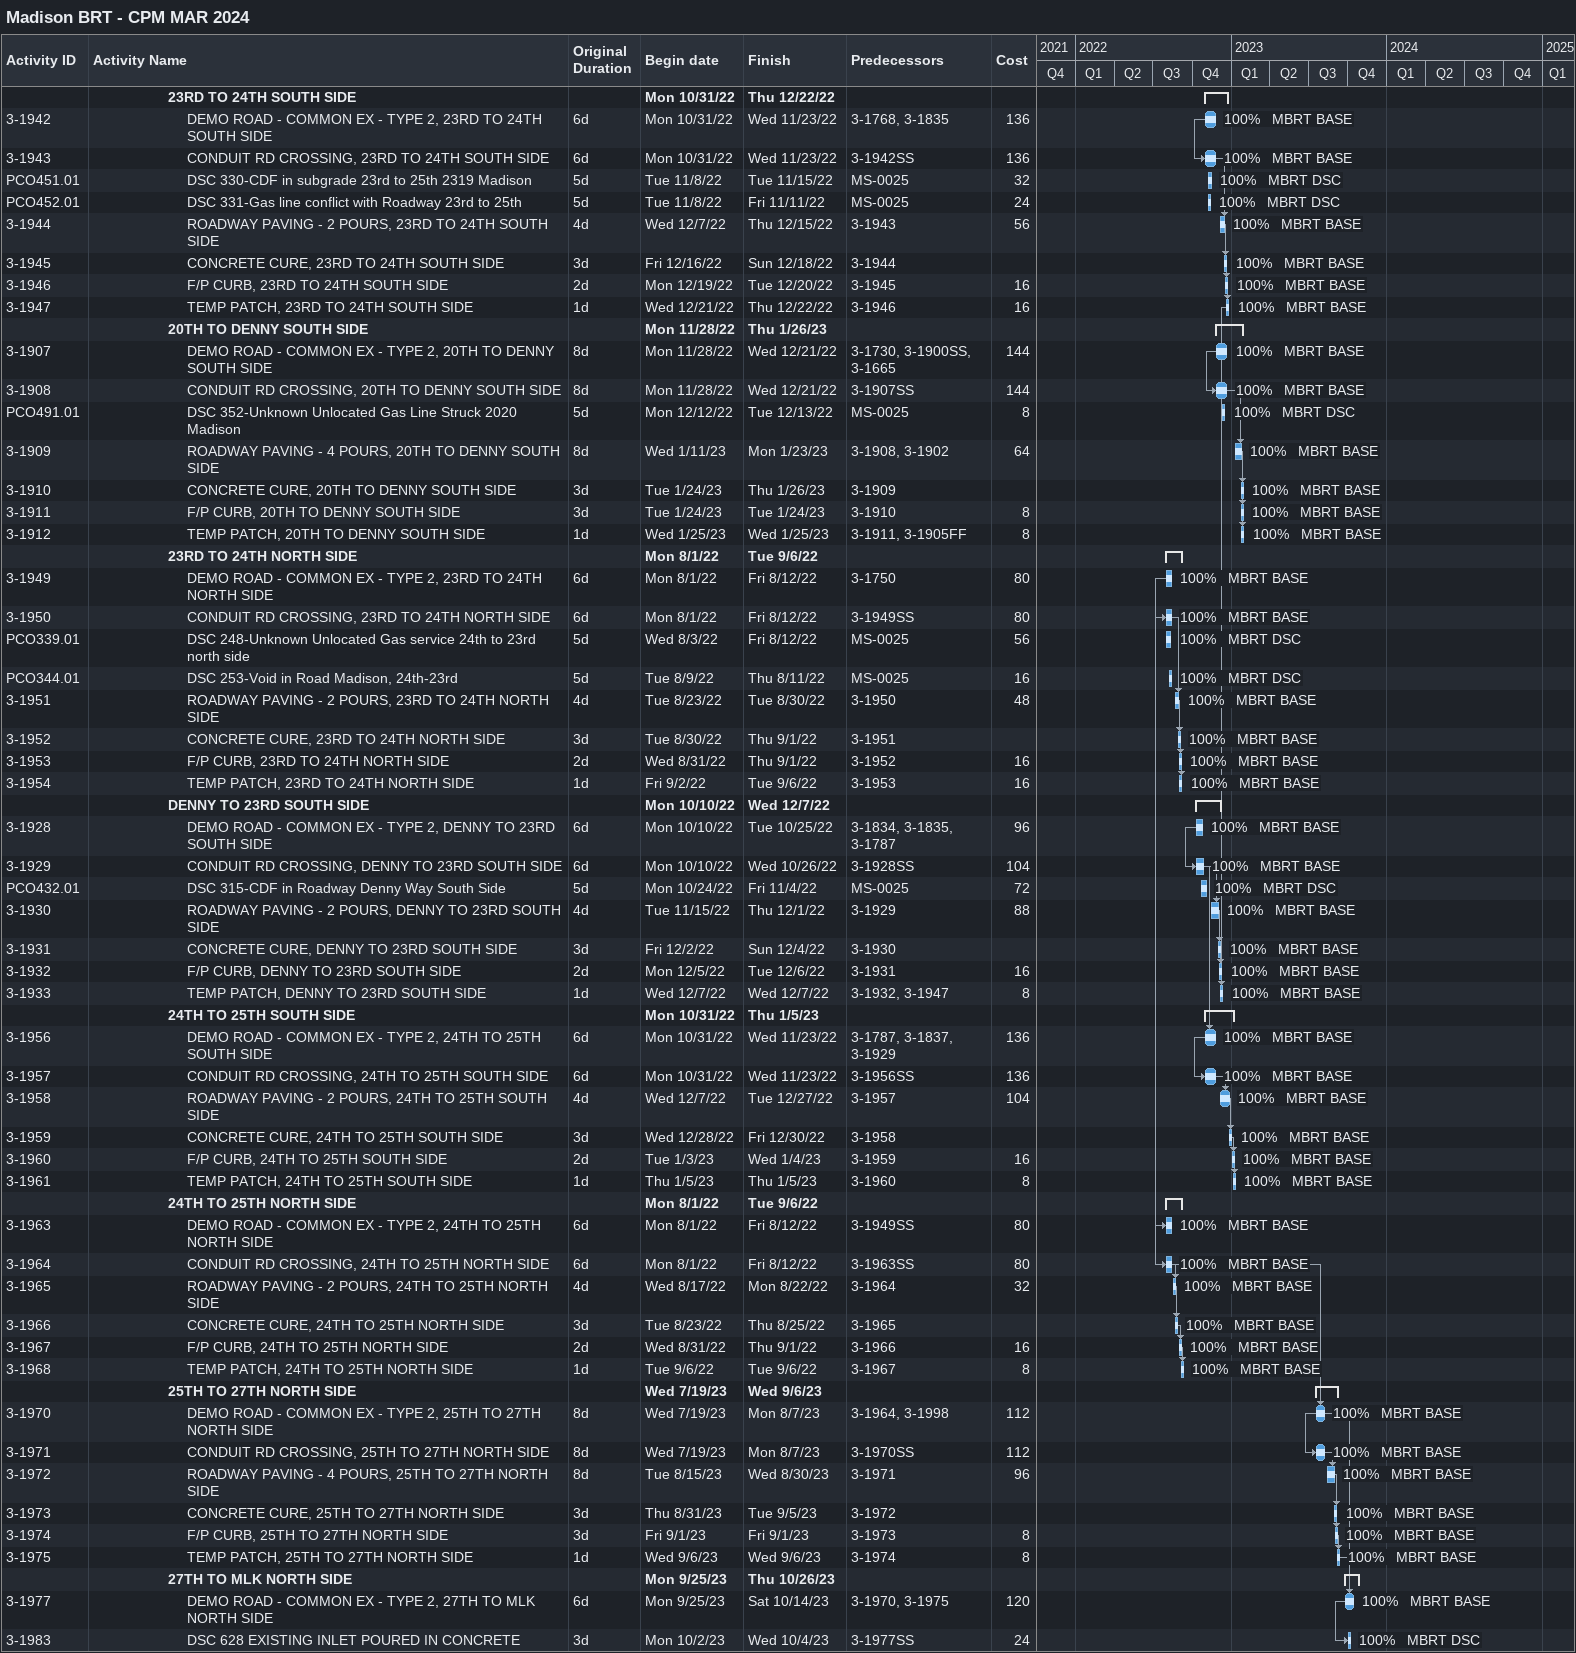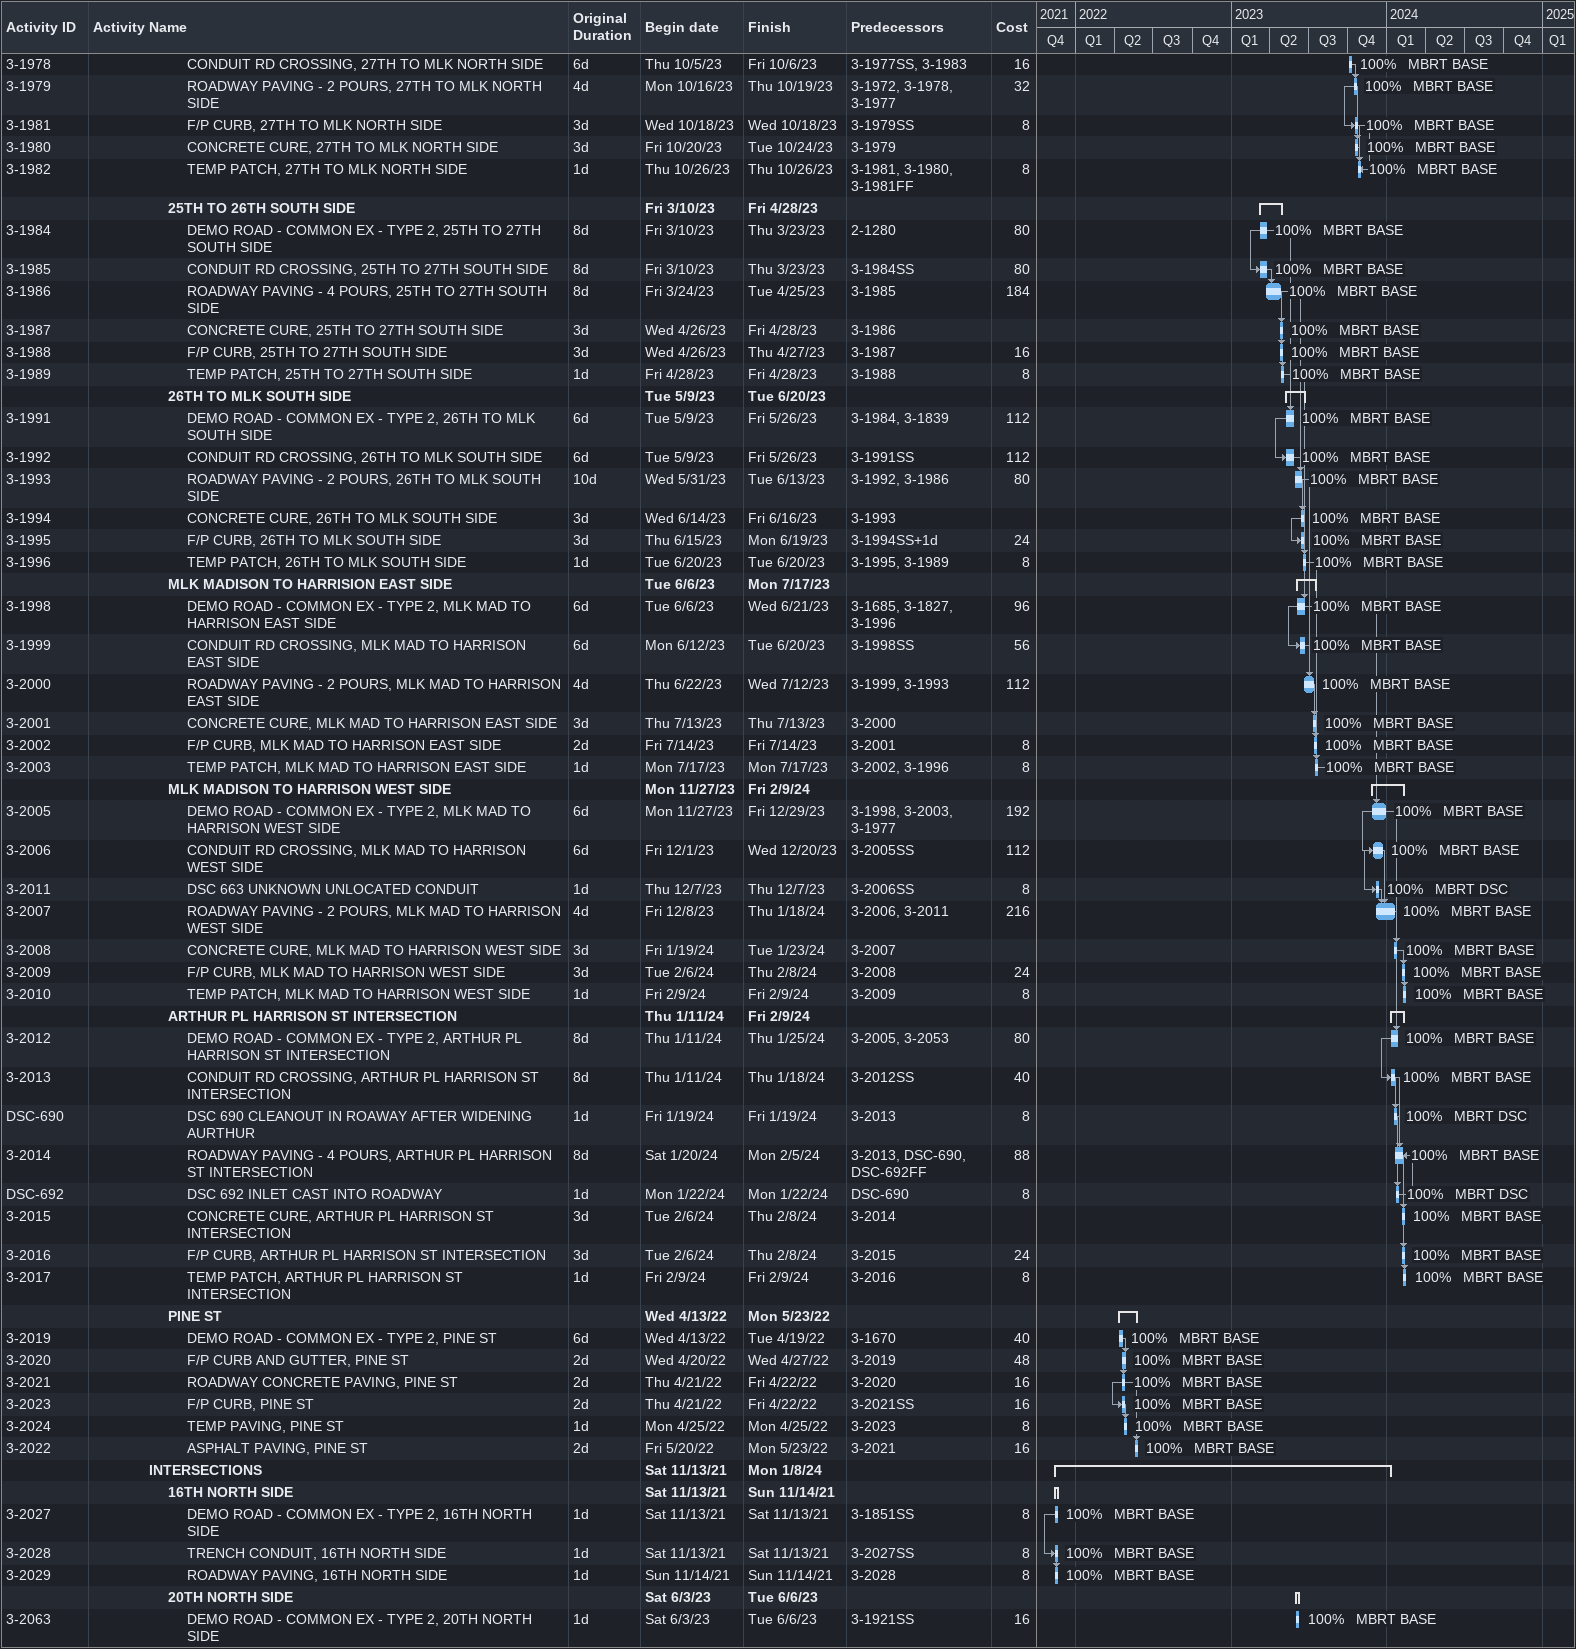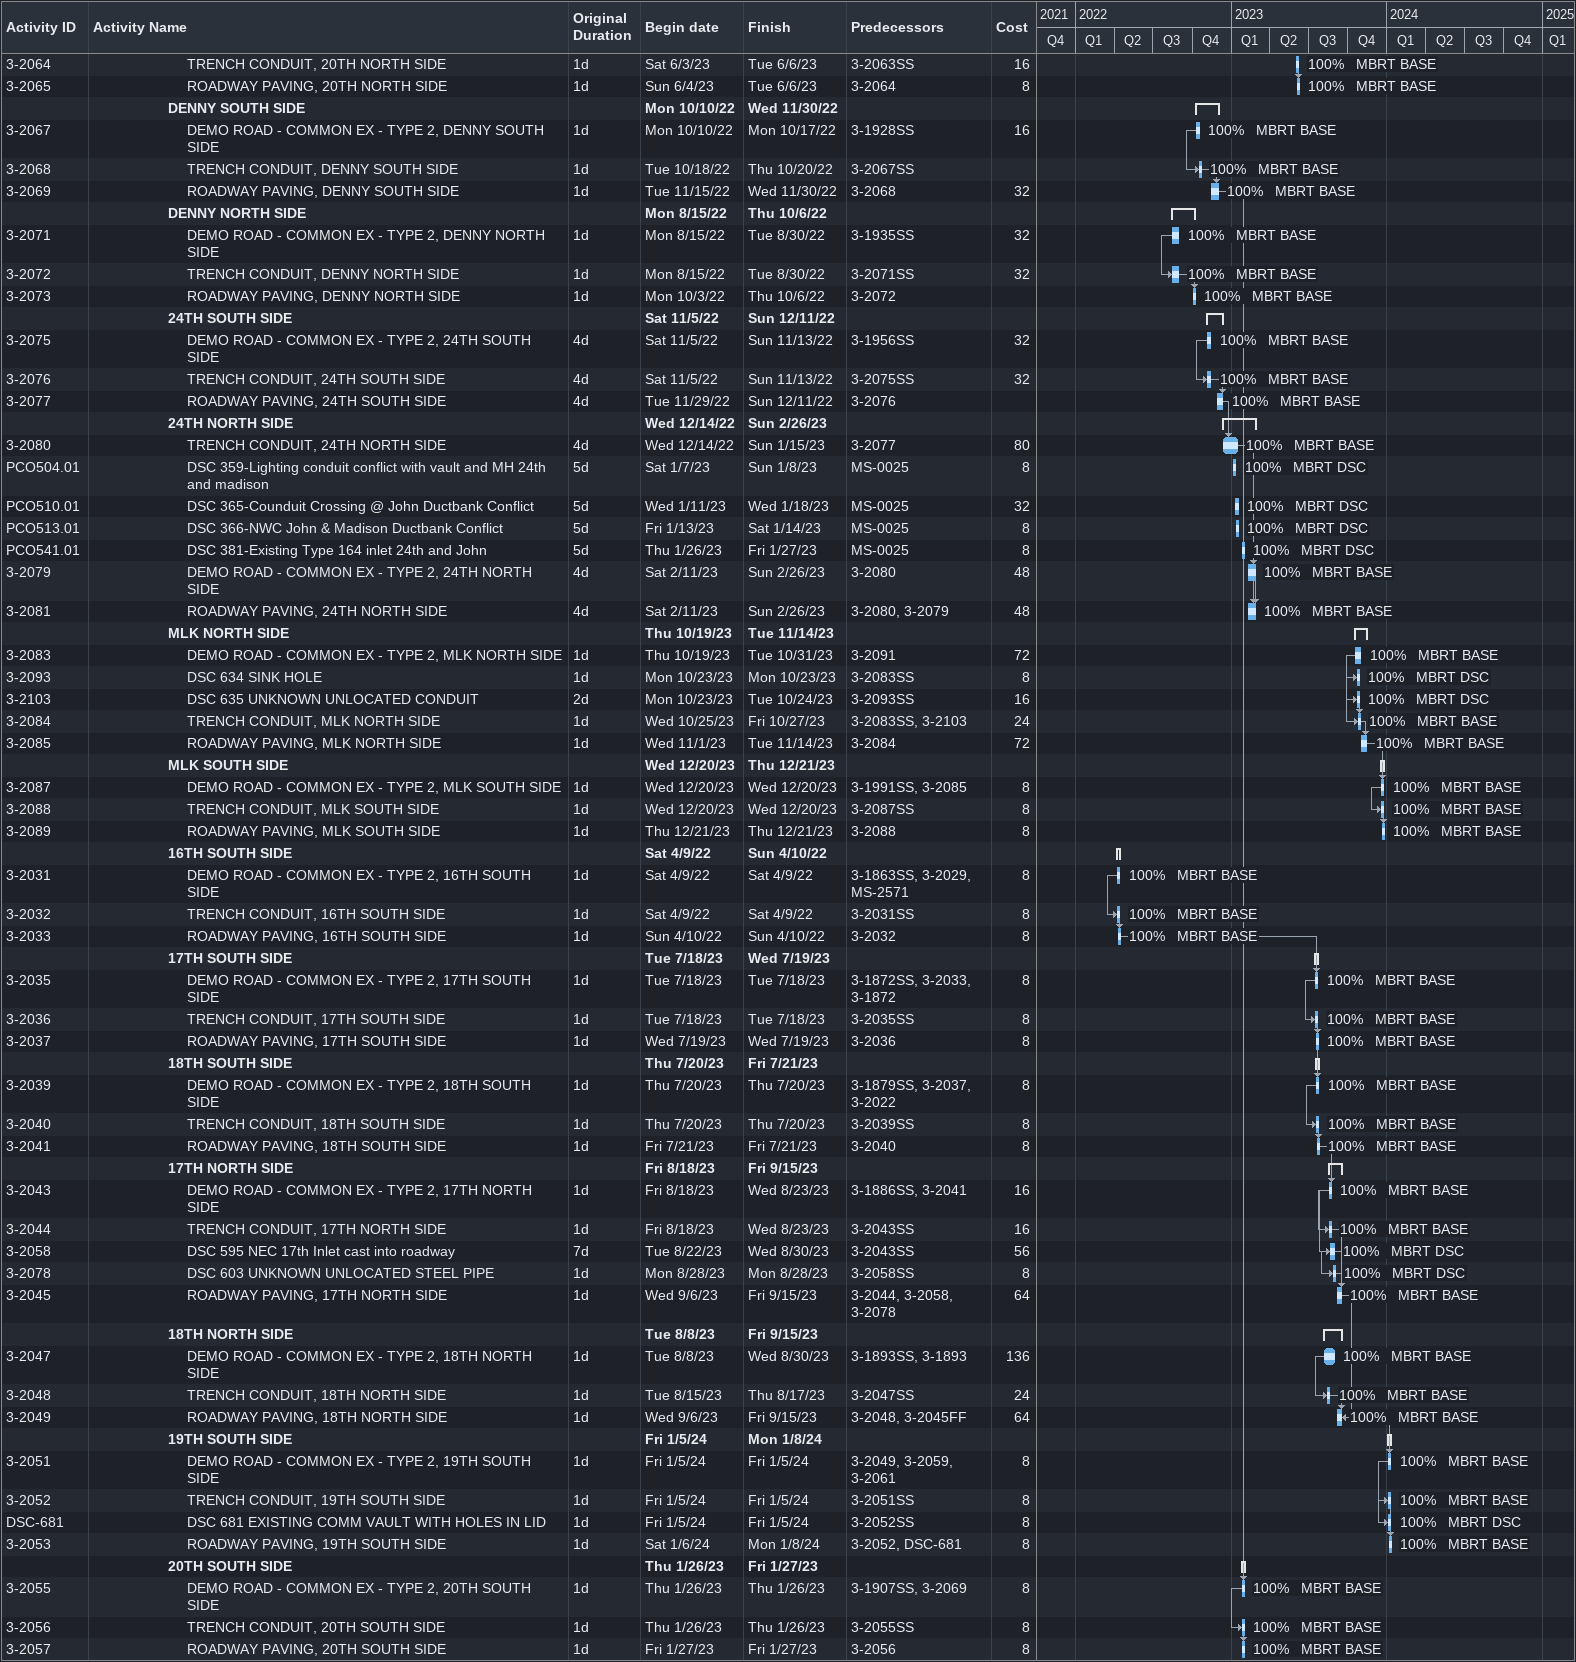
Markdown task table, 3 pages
Madison BRT - CPM MAR 2024

| ID | Level | Task | Original duration | Start | Finish | Predecessors | Resources | % complete | Cost |
|---|---|---|---|---|---|---|---|---|---|
|  | 5 | **23RD TO 24TH SOUTH SIDE** |  | 2022-10-31 | 2022-12-22 |  |  |  |  |
| 3-1942 | 6 | DEMO ROAD - COMMON EX - TYPE 2, 23RD TO 24TH SOUTH SIDE | 6d | 2022-10-31 | 2022-11-23 | 3-1768, 3-1835 | MBRT BASE | 100 | 136 |
| 3-1943 | 6 | CONDUIT RD CROSSING, 23RD TO 24TH SOUTH SIDE | 6d | 2022-10-31 | 2022-11-23 | 3-1942SS | MBRT BASE | 100 | 136 |
| PCO451.01 | 6 | DSC 330-CDF in subgrade 23rd to 25th 2319 Madison | 5d | 2022-11-08 | 2022-11-15 | MS-0025 | MBRT DSC | 100 | 32 |
| PCO452.01 | 6 | DSC 331-Gas line conflict with Roadway 23rd to 25th | 5d | 2022-11-08 | 2022-11-11 | MS-0025 | MBRT DSC | 100 | 24 |
| 3-1944 | 6 | ROADWAY PAVING - 2 POURS, 23RD TO 24TH SOUTH SIDE | 4d | 2022-12-07 | 2022-12-15 | 3-1943 | MBRT BASE | 100 | 56 |
| 3-1945 | 6 | CONCRETE CURE, 23RD TO 24TH SOUTH SIDE | 3d | 2022-12-16 | 2022-12-18 | 3-1944 | MBRT BASE | 100 |  |
| 3-1946 | 6 | F/P CURB, 23RD TO 24TH SOUTH SIDE | 2d | 2022-12-19 | 2022-12-20 | 3-1945 | MBRT BASE | 100 | 16 |
| 3-1947 | 6 | TEMP PATCH, 23RD TO 24TH SOUTH SIDE | 1d | 2022-12-21 | 2022-12-22 | 3-1946 | MBRT BASE | 100 | 16 |
|  | 5 | **20TH TO DENNY SOUTH SIDE** |  | 2022-11-28 | 2023-01-26 |  |  |  |  |
| 3-1907 | 6 | DEMO ROAD - COMMON EX - TYPE 2, 20TH TO DENNY SOUTH SIDE | 8d | 2022-11-28 | 2022-12-21 | 3-1730, 3-1900SS, 3-1665 | MBRT BASE | 100 | 144 |
| 3-1908 | 6 | CONDUIT RD CROSSING, 20TH TO DENNY SOUTH SIDE | 8d | 2022-11-28 | 2022-12-21 | 3-1907SS | MBRT BASE | 100 | 144 |
| PCO491.01 | 6 | DSC 352-Unknown Unlocated Gas Line Struck 2020 Madison | 5d | 2022-12-12 | 2022-12-13 | MS-0025 | MBRT DSC | 100 | 8 |
| 3-1909 | 6 | ROADWAY PAVING - 4 POURS, 20TH TO DENNY SOUTH SIDE | 8d | 2023-01-11 | 2023-01-23 | 3-1908, 3-1902 | MBRT BASE | 100 | 64 |
| 3-1910 | 6 | CONCRETE CURE, 20TH TO DENNY SOUTH SIDE | 3d | 2023-01-24 | 2023-01-26 | 3-1909 | MBRT BASE | 100 |  |
| 3-1911 | 6 | F/P CURB, 20TH TO DENNY SOUTH SIDE | 3d | 2023-01-24 | 2023-01-24 | 3-1910 | MBRT BASE | 100 | 8 |
| 3-1912 | 6 | TEMP PATCH, 20TH TO DENNY SOUTH SIDE | 1d | 2023-01-25 | 2023-01-25 | 3-1911, 3-1905FF | MBRT BASE | 100 | 8 |
|  | 5 | **23RD TO 24TH NORTH SIDE** |  | 2022-08-01 | 2022-09-06 |  |  |  |  |
| 3-1949 | 6 | DEMO ROAD - COMMON EX - TYPE 2, 23RD TO 24TH NORTH SIDE | 6d | 2022-08-01 | 2022-08-12 | 3-1750 | MBRT BASE | 100 | 80 |
| 3-1950 | 6 | CONDUIT RD CROSSING, 23RD TO 24TH NORTH SIDE | 6d | 2022-08-01 | 2022-08-12 | 3-1949SS | MBRT BASE | 100 | 80 |
| PCO339.01 | 6 | DSC 248-Unknown Unlocated Gas service 24th to 23rd north side | 5d | 2022-08-03 | 2022-08-12 | MS-0025 | MBRT DSC | 100 | 56 |
| PCO344.01 | 6 | DSC 253-Void in Road Madison, 24th-23rd | 5d | 2022-08-09 | 2022-08-11 | MS-0025 | MBRT DSC | 100 | 16 |
| 3-1951 | 6 | ROADWAY PAVING - 2 POURS, 23RD TO 24TH NORTH SIDE | 4d | 2022-08-23 | 2022-08-30 | 3-1950 | MBRT BASE | 100 | 48 |
| 3-1952 | 6 | CONCRETE CURE, 23RD TO 24TH NORTH SIDE | 3d | 2022-08-30 | 2022-09-01 | 3-1951 | MBRT BASE | 100 |  |
| 3-1953 | 6 | F/P CURB, 23RD TO 24TH NORTH SIDE | 2d | 2022-08-31 | 2022-09-01 | 3-1952 | MBRT BASE | 100 | 16 |
| 3-1954 | 6 | TEMP PATCH, 23RD TO 24TH NORTH SIDE | 1d | 2022-09-02 | 2022-09-06 | 3-1953 | MBRT BASE | 100 | 16 |
|  | 5 | **DENNY TO 23RD SOUTH SIDE** |  | 2022-10-10 | 2022-12-07 |  |  |  |  |
| 3-1928 | 6 | DEMO ROAD - COMMON EX - TYPE 2, DENNY TO 23RD SOUTH SIDE | 6d | 2022-10-10 | 2022-10-25 | 3-1834, 3-1835, 3-1787 | MBRT BASE | 100 | 96 |
| 3-1929 | 6 | CONDUIT RD CROSSING, DENNY TO 23RD SOUTH SIDE | 6d | 2022-10-10 | 2022-10-26 | 3-1928SS | MBRT BASE | 100 | 104 |
| PCO432.01 | 6 | DSC 315-CDF in Roadway Denny Way South Side | 5d | 2022-10-24 | 2022-11-04 | MS-0025 | MBRT DSC | 100 | 72 |
| 3-1930 | 6 | ROADWAY PAVING - 2 POURS, DENNY TO 23RD SOUTH SIDE | 4d | 2022-11-15 | 2022-12-01 | 3-1929 | MBRT BASE | 100 | 88 |
| 3-1931 | 6 | CONCRETE CURE, DENNY TO 23RD SOUTH SIDE | 3d | 2022-12-02 | 2022-12-04 | 3-1930 | MBRT BASE | 100 |  |
| 3-1932 | 6 | F/P CURB, DENNY TO 23RD SOUTH SIDE | 2d | 2022-12-05 | 2022-12-06 | 3-1931 | MBRT BASE | 100 | 16 |
| 3-1933 | 6 | TEMP PATCH, DENNY TO 23RD SOUTH SIDE | 1d | 2022-12-07 | 2022-12-07 | 3-1932, 3-1947 | MBRT BASE | 100 | 8 |
|  | 5 | **24TH TO 25TH SOUTH SIDE** |  | 2022-10-31 | 2023-01-05 |  |  |  |  |
| 3-1956 | 6 | DEMO ROAD - COMMON EX - TYPE 2, 24TH TO 25TH SOUTH SIDE | 6d | 2022-10-31 | 2022-11-23 | 3-1787, 3-1837, 3-1929 | MBRT BASE | 100 | 136 |
| 3-1957 | 6 | CONDUIT RD CROSSING, 24TH TO 25TH SOUTH SIDE | 6d | 2022-10-31 | 2022-11-23 | 3-1956SS | MBRT BASE | 100 | 136 |
| 3-1958 | 6 | ROADWAY PAVING - 2 POURS, 24TH TO 25TH SOUTH SIDE | 4d | 2022-12-07 | 2022-12-27 | 3-1957 | MBRT BASE | 100 | 104 |
| 3-1959 | 6 | CONCRETE CURE, 24TH TO 25TH SOUTH SIDE | 3d | 2022-12-28 | 2022-12-30 | 3-1958 | MBRT BASE | 100 |  |
| 3-1960 | 6 | F/P CURB, 24TH TO 25TH SOUTH SIDE | 2d | 2023-01-03 | 2023-01-04 | 3-1959 | MBRT BASE | 100 | 16 |
| 3-1961 | 6 | TEMP PATCH, 24TH TO 25TH SOUTH SIDE | 1d | 2023-01-05 | 2023-01-05 | 3-1960 | MBRT BASE | 100 | 8 |
|  | 5 | **24TH TO 25TH NORTH SIDE** |  | 2022-08-01 | 2022-09-06 |  |  |  |  |
| 3-1963 | 6 | DEMO ROAD - COMMON EX - TYPE 2, 24TH TO 25TH NORTH SIDE | 6d | 2022-08-01 | 2022-08-12 | 3-1949SS | MBRT BASE | 100 | 80 |
| 3-1964 | 6 | CONDUIT RD CROSSING, 24TH TO 25TH NORTH SIDE | 6d | 2022-08-01 | 2022-08-12 | 3-1963SS | MBRT BASE | 100 | 80 |
| 3-1965 | 6 | ROADWAY PAVING - 2 POURS, 24TH TO 25TH NORTH SIDE | 4d | 2022-08-17 | 2022-08-22 | 3-1964 | MBRT BASE | 100 | 32 |
| 3-1966 | 6 | CONCRETE CURE, 24TH TO 25TH NORTH SIDE | 3d | 2022-08-23 | 2022-08-25 | 3-1965 | MBRT BASE | 100 |  |
| 3-1967 | 6 | F/P CURB, 24TH TO 25TH NORTH SIDE | 2d | 2022-08-31 | 2022-09-01 | 3-1966 | MBRT BASE | 100 | 16 |
| 3-1968 | 6 | TEMP PATCH, 24TH TO 25TH NORTH SIDE | 1d | 2022-09-06 | 2022-09-06 | 3-1967 | MBRT BASE | 100 | 8 |
|  | 5 | **25TH TO 27TH NORTH SIDE** |  | 2023-07-19 | 2023-09-06 |  |  |  |  |
| 3-1970 | 6 | DEMO ROAD - COMMON EX - TYPE 2, 25TH TO 27TH NORTH SIDE | 8d | 2023-07-19 | 2023-08-07 | 3-1964, 3-1998 | MBRT BASE | 100 | 112 |
| 3-1971 | 6 | CONDUIT RD CROSSING, 25TH TO 27TH NORTH SIDE | 8d | 2023-07-19 | 2023-08-07 | 3-1970SS | MBRT BASE | 100 | 112 |
| 3-1972 | 6 | ROADWAY PAVING - 4 POURS, 25TH TO 27TH NORTH SIDE | 8d | 2023-08-15 | 2023-08-30 | 3-1971 | MBRT BASE | 100 | 96 |
| 3-1973 | 6 | CONCRETE CURE, 25TH TO 27TH NORTH SIDE | 3d | 2023-08-31 | 2023-09-05 | 3-1972 | MBRT BASE | 100 |  |
| 3-1974 | 6 | F/P CURB, 25TH TO 27TH NORTH SIDE | 3d | 2023-09-01 | 2023-09-01 | 3-1973 | MBRT BASE | 100 | 8 |
| 3-1975 | 6 | TEMP PATCH, 25TH TO 27TH NORTH SIDE | 1d | 2023-09-06 | 2023-09-06 | 3-1974 | MBRT BASE | 100 | 8 |
|  | 5 | **27TH TO MLK NORTH SIDE** |  | 2023-09-25 | 2023-10-26 |  |  |  |  |
| 3-1977 | 6 | DEMO ROAD - COMMON EX - TYPE 2, 27TH TO MLK NORTH SIDE | 6d | 2023-09-25 | 2023-10-14 | 3-1970, 3-1975 | MBRT BASE | 100 | 120 |
| 3-1983 | 6 | DSC 628 EXISTING INLET POURED IN CONCRETE | 3d | 2023-10-02 | 2023-10-04 | 3-1977SS | MBRT DSC | 100 | 24 |
| 3-1978 | 6 | CONDUIT RD CROSSING, 27TH TO MLK NORTH SIDE | 6d | 2023-10-05 | 2023-10-06 | 3-1977SS, 3-1983 | MBRT BASE | 100 | 16 |
| 3-1979 | 6 | ROADWAY PAVING - 2 POURS, 27TH TO MLK NORTH SIDE | 4d | 2023-10-16 | 2023-10-19 | 3-1972, 3-1978, 3-1977 | MBRT BASE | 100 | 32 |
| 3-1981 | 6 | F/P CURB, 27TH TO MLK NORTH SIDE | 3d | 2023-10-18 | 2023-10-18 | 3-1979SS | MBRT BASE | 100 | 8 |
| 3-1980 | 6 | CONCRETE CURE, 27TH TO MLK NORTH SIDE | 3d | 2023-10-20 | 2023-10-24 | 3-1979 | MBRT BASE | 100 |  |
| 3-1982 | 6 | TEMP PATCH, 27TH TO MLK NORTH SIDE | 1d | 2023-10-26 | 2023-10-26 | 3-1981, 3-1980, 3-1981FF | MBRT BASE | 100 | 8 |
|  | 5 | **25TH TO 26TH SOUTH SIDE** |  | 2023-03-10 | 2023-04-28 |  |  |  |  |
| 3-1984 | 6 | DEMO ROAD - COMMON EX - TYPE 2, 25TH TO 27TH SOUTH SIDE | 8d | 2023-03-10 | 2023-03-23 | 2-1280 | MBRT BASE | 100 | 80 |
| 3-1985 | 6 | CONDUIT RD CROSSING, 25TH TO 27TH SOUTH SIDE | 8d | 2023-03-10 | 2023-03-23 | 3-1984SS | MBRT BASE | 100 | 80 |
| 3-1986 | 6 | ROADWAY PAVING - 4 POURS, 25TH TO 27TH SOUTH SIDE | 8d | 2023-03-24 | 2023-04-25 | 3-1985 | MBRT BASE | 100 | 184 |
| 3-1987 | 6 | CONCRETE CURE, 25TH TO 27TH SOUTH SIDE | 3d | 2023-04-26 | 2023-04-28 | 3-1986 | MBRT BASE | 100 |  |
| 3-1988 | 6 | F/P CURB, 25TH TO 27TH SOUTH SIDE | 3d | 2023-04-26 | 2023-04-27 | 3-1987 | MBRT BASE | 100 | 16 |
| 3-1989 | 6 | TEMP PATCH, 25TH TO 27TH SOUTH SIDE | 1d | 2023-04-28 | 2023-04-28 | 3-1988 | MBRT BASE | 100 | 8 |
|  | 5 | **26TH TO MLK SOUTH SIDE** |  | 2023-05-09 | 2023-06-20 |  |  |  |  |
| 3-1991 | 6 | DEMO ROAD - COMMON EX - TYPE 2, 26TH TO MLK SOUTH SIDE | 6d | 2023-05-09 | 2023-05-26 | 3-1984, 3-1839 | MBRT BASE | 100 | 112 |
| 3-1992 | 6 | CONDUIT RD CROSSING, 26TH TO MLK SOUTH SIDE | 6d | 2023-05-09 | 2023-05-26 | 3-1991SS | MBRT BASE | 100 | 112 |
| 3-1993 | 6 | ROADWAY PAVING - 2 POURS, 26TH TO MLK SOUTH SIDE | 10d | 2023-05-31 | 2023-06-13 | 3-1992, 3-1986 | MBRT BASE | 100 | 80 |
| 3-1994 | 6 | CONCRETE CURE, 26TH TO MLK SOUTH SIDE | 3d | 2023-06-14 | 2023-06-16 | 3-1993 | MBRT BASE | 100 |  |
| 3-1995 | 6 | F/P CURB, 26TH TO MLK SOUTH SIDE | 3d | 2023-06-15 | 2023-06-19 | 3-1994SS+1d | MBRT BASE | 100 | 24 |
| 3-1996 | 6 | TEMP PATCH, 26TH TO MLK SOUTH SIDE | 1d | 2023-06-20 | 2023-06-20 | 3-1995, 3-1989 | MBRT BASE | 100 | 8 |
|  | 5 | **MLK MADISON TO HARRISION EAST SIDE** |  | 2023-06-06 | 2023-07-17 |  |  |  |  |
| 3-1998 | 6 | DEMO ROAD - COMMON EX - TYPE 2, MLK MAD TO HARRISON EAST SIDE | 6d | 2023-06-06 | 2023-06-21 | 3-1685, 3-1827, 3-1996 | MBRT BASE | 100 | 96 |
| 3-1999 | 6 | CONDUIT RD CROSSING, MLK MAD TO HARRISON EAST SIDE | 6d | 2023-06-12 | 2023-06-20 | 3-1998SS | MBRT BASE | 100 | 56 |
| 3-2000 | 6 | ROADWAY PAVING - 2 POURS, MLK MAD TO HARRISON EAST SIDE | 4d | 2023-06-22 | 2023-07-12 | 3-1999, 3-1993 | MBRT BASE | 100 | 112 |
| 3-2001 | 6 | CONCRETE CURE, MLK MAD TO HARRISON EAST SIDE | 3d | 2023-07-13 | 2023-07-13 | 3-2000 | MBRT BASE | 100 |  |
| 3-2002 | 6 | F/P CURB, MLK MAD TO HARRISON EAST SIDE | 2d | 2023-07-14 | 2023-07-14 | 3-2001 | MBRT BASE | 100 | 8 |
| 3-2003 | 6 | TEMP PATCH, MLK MAD TO HARRISON EAST SIDE | 1d | 2023-07-17 | 2023-07-17 | 3-2002, 3-1996 | MBRT BASE | 100 | 8 |
|  | 5 | **MLK MADISON TO HARRISON WEST SIDE** |  | 2023-11-27 | 2024-02-09 |  |  |  |  |
| 3-2005 | 6 | DEMO ROAD - COMMON EX - TYPE 2, MLK MAD TO HARRISON WEST SIDE | 6d | 2023-11-27 | 2023-12-29 | 3-1998, 3-2003, 3-1977 | MBRT BASE | 100 | 192 |
| 3-2006 | 6 | CONDUIT RD CROSSING, MLK MAD TO HARRISON WEST SIDE | 6d | 2023-12-01 | 2023-12-20 | 3-2005SS | MBRT BASE | 100 | 112 |
| 3-2011 | 6 | DSC 663 UNKNOWN UNLOCATED CONDUIT | 1d | 2023-12-07 | 2023-12-07 | 3-2006SS | MBRT DSC | 100 | 8 |
| 3-2007 | 6 | ROADWAY PAVING - 2 POURS, MLK MAD TO HARRISON WEST SIDE | 4d | 2023-12-08 | 2024-01-18 | 3-2006, 3-2011 | MBRT BASE | 100 | 216 |
| 3-2008 | 6 | CONCRETE CURE, MLK MAD TO HARRISON WEST SIDE | 3d | 2024-01-19 | 2024-01-23 | 3-2007 | MBRT BASE | 100 |  |
| 3-2009 | 6 | F/P CURB, MLK MAD TO HARRISON WEST SIDE | 3d | 2024-02-06 | 2024-02-08 | 3-2008 | MBRT BASE | 100 | 24 |
| 3-2010 | 6 | TEMP PATCH, MLK MAD TO HARRISON WEST SIDE | 1d | 2024-02-09 | 2024-02-09 | 3-2009 | MBRT BASE | 100 | 8 |
|  | 5 | **ARTHUR PL HARRISON ST INTERSECTION** |  | 2024-01-11 | 2024-02-09 |  |  |  |  |
| 3-2012 | 6 | DEMO ROAD - COMMON EX - TYPE 2, ARTHUR PL HARRISON ST INTERSECTION | 8d | 2024-01-11 | 2024-01-25 | 3-2005, 3-2053 | MBRT BASE | 100 | 80 |
| 3-2013 | 6 | CONDUIT RD CROSSING, ARTHUR PL HARRISON ST INTERSECTION | 8d | 2024-01-11 | 2024-01-18 | 3-2012SS | MBRT BASE | 100 | 40 |
| DSC-690 | 6 | DSC 690 CLEANOUT IN ROAWAY AFTER WIDENING AURTHUR | 1d | 2024-01-19 | 2024-01-19 | 3-2013 | MBRT DSC | 100 | 8 |
| 3-2014 | 6 | ROADWAY PAVING - 4 POURS, ARTHUR PL HARRISON ST INTERSECTION | 8d | 2024-01-20 | 2024-02-05 | 3-2013, DSC-690, DSC-692FF | MBRT BASE | 100 | 88 |
| DSC-692 | 6 | DSC 692 INLET CAST INTO ROADWAY | 1d | 2024-01-22 | 2024-01-22 | DSC-690 | MBRT DSC | 100 | 8 |
| 3-2015 | 6 | CONCRETE CURE, ARTHUR PL HARRISON ST INTERSECTION | 3d | 2024-02-06 | 2024-02-08 | 3-2014 | MBRT BASE | 100 |  |
| 3-2016 | 6 | F/P CURB, ARTHUR PL HARRISON ST INTERSECTION | 3d | 2024-02-06 | 2024-02-08 | 3-2015 | MBRT BASE | 100 | 24 |
| 3-2017 | 6 | TEMP PATCH, ARTHUR PL HARRISON ST INTERSECTION | 1d | 2024-02-09 | 2024-02-09 | 3-2016 | MBRT BASE | 100 | 8 |
|  | 5 | **PINE ST** |  | 2022-04-13 | 2022-05-23 |  |  |  |  |
| 3-2019 | 6 | DEMO ROAD - COMMON EX - TYPE 2, PINE ST | 6d | 2022-04-13 | 2022-04-19 | 3-1670 | MBRT BASE | 100 | 40 |
| 3-2020 | 6 | F/P CURB AND GUTTER, PINE ST | 2d | 2022-04-20 | 2022-04-27 | 3-2019 | MBRT BASE | 100 | 48 |
| 3-2021 | 6 | ROADWAY CONCRETE PAVING, PINE ST | 2d | 2022-04-21 | 2022-04-22 | 3-2020 | MBRT BASE | 100 | 16 |
| 3-2023 | 6 | F/P CURB, PINE ST | 2d | 2022-04-21 | 2022-04-22 | 3-2021SS | MBRT BASE | 100 | 16 |
| 3-2024 | 6 | TEMP PAVING, PINE ST | 1d | 2022-04-25 | 2022-04-25 | 3-2023 | MBRT BASE | 100 | 8 |
| 3-2022 | 6 | ASPHALT PAVING, PINE ST | 2d | 2022-05-20 | 2022-05-23 | 3-2021 | MBRT BASE | 100 | 16 |
|  | 4 | **INTERSECTIONS** |  | 2021-11-13 | 2024-01-08 |  |  |  |  |
|  | 5 | **16TH NORTH SIDE** |  | 2021-11-13 | 2021-11-14 |  |  |  |  |
| 3-2027 | 6 | DEMO ROAD - COMMON EX - TYPE 2, 16TH NORTH SIDE | 1d | 2021-11-13 | 2021-11-13 | 3-1851SS | MBRT BASE | 100 | 8 |
| 3-2028 | 6 | TRENCH CONDUIT, 16TH NORTH SIDE | 1d | 2021-11-13 | 2021-11-13 | 3-2027SS | MBRT BASE | 100 | 8 |
| 3-2029 | 6 | ROADWAY PAVING, 16TH NORTH SIDE | 1d | 2021-11-14 | 2021-11-14 | 3-2028 | MBRT BASE | 100 | 8 |
|  | 5 | **20TH NORTH SIDE** |  | 2023-06-03 | 2023-06-06 |  |  |  |  |
| 3-2063 | 6 | DEMO ROAD - COMMON EX - TYPE 2, 20TH NORTH SIDE | 1d | 2023-06-03 | 2023-06-06 | 3-1921SS | MBRT BASE | 100 | 16 |
| 3-2064 | 6 | TRENCH CONDUIT, 20TH NORTH SIDE | 1d | 2023-06-03 | 2023-06-06 | 3-2063SS | MBRT BASE | 100 | 16 |
| 3-2065 | 6 | ROADWAY PAVING, 20TH NORTH SIDE | 1d | 2023-06-04 | 2023-06-06 | 3-2064 | MBRT BASE | 100 | 8 |
|  | 5 | **DENNY SOUTH SIDE** |  | 2022-10-10 | 2022-11-30 |  |  |  |  |
| 3-2067 | 6 | DEMO ROAD - COMMON EX - TYPE 2, DENNY SOUTH SIDE | 1d | 2022-10-10 | 2022-10-17 | 3-1928SS | MBRT BASE | 100 | 16 |
| 3-2068 | 6 | TRENCH CONDUIT, DENNY SOUTH SIDE | 1d | 2022-10-18 | 2022-10-20 | 3-2067SS | MBRT BASE | 100 |  |
| 3-2069 | 6 | ROADWAY PAVING, DENNY SOUTH SIDE | 1d | 2022-11-15 | 2022-11-30 | 3-2068 | MBRT BASE | 100 | 32 |
|  | 5 | **DENNY NORTH SIDE** |  | 2022-08-15 | 2022-10-06 |  |  |  |  |
| 3-2071 | 6 | DEMO ROAD - COMMON EX - TYPE 2, DENNY NORTH SIDE | 1d | 2022-08-15 | 2022-08-30 | 3-1935SS | MBRT BASE | 100 | 32 |
| 3-2072 | 6 | TRENCH CONDUIT, DENNY NORTH SIDE | 1d | 2022-08-15 | 2022-08-30 | 3-2071SS | MBRT BASE | 100 | 32 |
| 3-2073 | 6 | ROADWAY PAVING, DENNY NORTH SIDE | 1d | 2022-10-03 | 2022-10-06 | 3-2072 | MBRT BASE | 100 |  |
|  | 5 | **24TH SOUTH SIDE** |  | 2022-11-05 | 2022-12-11 |  |  |  |  |
| 3-2075 | 6 | DEMO ROAD - COMMON EX - TYPE 2, 24TH SOUTH SIDE | 4d | 2022-11-05 | 2022-11-13 | 3-1956SS | MBRT BASE | 100 | 32 |
| 3-2076 | 6 | TRENCH CONDUIT, 24TH SOUTH SIDE | 4d | 2022-11-05 | 2022-11-13 | 3-2075SS | MBRT BASE | 100 | 32 |
| 3-2077 | 6 | ROADWAY PAVING, 24TH SOUTH SIDE | 4d | 2022-11-29 | 2022-12-11 | 3-2076 | MBRT BASE | 100 |  |
|  | 5 | **24TH NORTH SIDE** |  | 2022-12-14 | 2023-02-26 |  |  |  |  |
| 3-2080 | 6 | TRENCH CONDUIT, 24TH NORTH SIDE | 4d | 2022-12-14 | 2023-01-15 | 3-2077 | MBRT BASE | 100 | 80 |
| PCO504.01 | 6 | DSC 359-Lighting conduit conflict with vault and MH 24th and madison | 5d | 2023-01-07 | 2023-01-08 | MS-0025 | MBRT DSC | 100 | 8 |
| PCO510.01 | 6 | DSC 365-Counduit Crossing @ John Ductbank Conflict | 5d | 2023-01-11 | 2023-01-18 | MS-0025 | MBRT DSC | 100 | 32 |
| PCO513.01 | 6 | DSC 366-NWC John & Madison Ductbank Conflict | 5d | 2023-01-13 | 2023-01-14 | MS-0025 | MBRT DSC | 100 | 8 |
| PCO541.01 | 6 | DSC 381-Existing Type 164 inlet 24th and John | 5d | 2023-01-26 | 2023-01-27 | MS-0025 | MBRT DSC | 100 | 8 |
| 3-2079 | 6 | DEMO ROAD - COMMON EX - TYPE 2, 24TH NORTH SIDE | 4d | 2023-02-11 | 2023-02-26 | 3-2080 | MBRT BASE | 100 | 48 |
| 3-2081 | 6 | ROADWAY PAVING, 24TH NORTH SIDE | 4d | 2023-02-11 | 2023-02-26 | 3-2080, 3-2079 | MBRT BASE | 100 | 48 |
|  | 5 | **MLK NORTH SIDE** |  | 2023-10-19 | 2023-11-14 |  |  |  |  |
| 3-2083 | 6 | DEMO ROAD - COMMON EX - TYPE 2, MLK NORTH SIDE | 1d | 2023-10-19 | 2023-10-31 | 3-2091 | MBRT BASE | 100 | 72 |
| 3-2093 | 6 | DSC 634 SINK HOLE | 1d | 2023-10-23 | 2023-10-23 | 3-2083SS | MBRT DSC | 100 | 8 |
| 3-2103 | 6 | DSC 635 UNKNOWN UNLOCATED CONDUIT | 2d | 2023-10-23 | 2023-10-24 | 3-2093SS | MBRT DSC | 100 | 16 |
| 3-2084 | 6 | TRENCH CONDUIT, MLK NORTH SIDE | 1d | 2023-10-25 | 2023-10-27 | 3-2083SS, 3-2103 | MBRT BASE | 100 | 24 |
| 3-2085 | 6 | ROADWAY PAVING, MLK NORTH SIDE | 1d | 2023-11-01 | 2023-11-14 | 3-2084 | MBRT BASE | 100 | 72 |
|  | 5 | **MLK SOUTH SIDE** |  | 2023-12-20 | 2023-12-21 |  |  |  |  |
| 3-2087 | 6 | DEMO ROAD - COMMON EX - TYPE 2, MLK SOUTH SIDE | 1d | 2023-12-20 | 2023-12-20 | 3-1991SS, 3-2085 | MBRT BASE | 100 | 8 |
| 3-2088 | 6 | TRENCH CONDUIT, MLK SOUTH SIDE | 1d | 2023-12-20 | 2023-12-20 | 3-2087SS | MBRT BASE | 100 | 8 |
| 3-2089 | 6 | ROADWAY PAVING, MLK SOUTH SIDE | 1d | 2023-12-21 | 2023-12-21 | 3-2088 | MBRT BASE | 100 | 8 |
|  | 5 | **16TH SOUTH SIDE** |  | 2022-04-09 | 2022-04-10 |  |  |  |  |
| 3-2031 | 6 | DEMO ROAD - COMMON EX - TYPE 2, 16TH SOUTH SIDE | 1d | 2022-04-09 | 2022-04-09 | 3-1863SS, 3-2029, MS-2571 | MBRT BASE | 100 | 8 |
| 3-2032 | 6 | TRENCH CONDUIT, 16TH SOUTH SIDE | 1d | 2022-04-09 | 2022-04-09 | 3-2031SS | MBRT BASE | 100 | 8 |
| 3-2033 | 6 | ROADWAY PAVING, 16TH SOUTH SIDE | 1d | 2022-04-10 | 2022-04-10 | 3-2032 | MBRT BASE | 100 | 8 |
|  | 5 | **17TH SOUTH SIDE** |  | 2023-07-18 | 2023-07-19 |  |  |  |  |
| 3-2035 | 6 | DEMO ROAD - COMMON EX - TYPE 2, 17TH SOUTH SIDE | 1d | 2023-07-18 | 2023-07-18 | 3-1872SS, 3-2033, 3-1872 | MBRT BASE | 100 | 8 |
| 3-2036 | 6 | TRENCH CONDUIT, 17TH SOUTH SIDE | 1d | 2023-07-18 | 2023-07-18 | 3-2035SS | MBRT BASE | 100 | 8 |
| 3-2037 | 6 | ROADWAY PAVING, 17TH SOUTH SIDE | 1d | 2023-07-19 | 2023-07-19 | 3-2036 | MBRT BASE | 100 | 8 |
|  | 5 | **18TH SOUTH SIDE** |  | 2023-07-20 | 2023-07-21 |  |  |  |  |
| 3-2039 | 6 | DEMO ROAD - COMMON EX - TYPE 2, 18TH SOUTH SIDE | 1d | 2023-07-20 | 2023-07-20 | 3-1879SS, 3-2037, 3-2022 | MBRT BASE | 100 | 8 |
| 3-2040 | 6 | TRENCH CONDUIT, 18TH SOUTH SIDE | 1d | 2023-07-20 | 2023-07-20 | 3-2039SS | MBRT BASE | 100 | 8 |
| 3-2041 | 6 | ROADWAY PAVING, 18TH SOUTH SIDE | 1d | 2023-07-21 | 2023-07-21 | 3-2040 | MBRT BASE | 100 | 8 |
|  | 5 | **17TH NORTH SIDE** |  | 2023-08-18 | 2023-09-15 |  |  |  |  |
| 3-2043 | 6 | DEMO ROAD - COMMON EX - TYPE 2, 17TH NORTH SIDE | 1d | 2023-08-18 | 2023-08-23 | 3-1886SS, 3-2041 | MBRT BASE | 100 | 16 |
| 3-2044 | 6 | TRENCH CONDUIT, 17TH NORTH SIDE | 1d | 2023-08-18 | 2023-08-23 | 3-2043SS | MBRT BASE | 100 | 16 |
| 3-2058 | 6 | DSC 595 NEC 17th Inlet cast into roadway | 7d | 2023-08-22 | 2023-08-30 | 3-2043SS | MBRT DSC | 100 | 56 |
| 3-2078 | 6 | DSC 603 UNKNOWN UNLOCATED STEEL PIPE | 1d | 2023-08-28 | 2023-08-28 | 3-2058SS | MBRT DSC | 100 | 8 |
| 3-2045 | 6 | ROADWAY PAVING, 17TH NORTH SIDE | 1d | 2023-09-06 | 2023-09-15 | 3-2044, 3-2058, 3-2078 | MBRT BASE | 100 | 64 |
|  | 5 | **18TH NORTH SIDE** |  | 2023-08-08 | 2023-09-15 |  |  |  |  |
| 3-2047 | 6 | DEMO ROAD - COMMON EX - TYPE 2, 18TH NORTH SIDE | 1d | 2023-08-08 | 2023-08-30 | 3-1893SS, 3-1893 | MBRT BASE | 100 | 136 |
| 3-2048 | 6 | TRENCH CONDUIT, 18TH NORTH SIDE | 1d | 2023-08-15 | 2023-08-17 | 3-2047SS | MBRT BASE | 100 | 24 |
| 3-2049 | 6 | ROADWAY PAVING, 18TH NORTH SIDE | 1d | 2023-09-06 | 2023-09-15 | 3-2048, 3-2045FF | MBRT BASE | 100 | 64 |
|  | 5 | **19TH SOUTH SIDE** |  | 2024-01-05 | 2024-01-08 |  |  |  |  |
| 3-2051 | 6 | DEMO ROAD - COMMON EX - TYPE 2, 19TH SOUTH SIDE | 1d | 2024-01-05 | 2024-01-05 | 3-2049, 3-2059, 3-2061 | MBRT BASE | 100 | 8 |
| 3-2052 | 6 | TRENCH CONDUIT, 19TH SOUTH SIDE | 1d | 2024-01-05 | 2024-01-05 | 3-2051SS | MBRT BASE | 100 | 8 |
| DSC-681 | 6 | DSC 681 EXISTING COMM VAULT WITH HOLES IN LID | 1d | 2024-01-05 | 2024-01-05 | 3-2052SS | MBRT DSC | 100 | 8 |
| 3-2053 | 6 | ROADWAY PAVING, 19TH SOUTH SIDE | 1d | 2024-01-06 | 2024-01-08 | 3-2052, DSC-681 | MBRT BASE | 100 | 8 |
|  | 5 | **20TH SOUTH SIDE** |  | 2023-01-26 | 2023-01-27 |  |  |  |  |
| 3-2055 | 6 | DEMO ROAD - COMMON EX - TYPE 2, 20TH SOUTH SIDE | 1d | 2023-01-26 | 2023-01-26 | 3-1907SS, 3-2069 | MBRT BASE | 100 | 8 |
| 3-2056 | 6 | TRENCH CONDUIT, 20TH SOUTH SIDE | 1d | 2023-01-26 | 2023-01-26 | 3-2055SS | MBRT BASE | 100 | 8 |
| 3-2057 | 6 | ROADWAY PAVING, 20TH SOUTH SIDE | 1d | 2023-01-27 | 2023-01-27 | 3-2056 | MBRT BASE | 100 | 8 |
